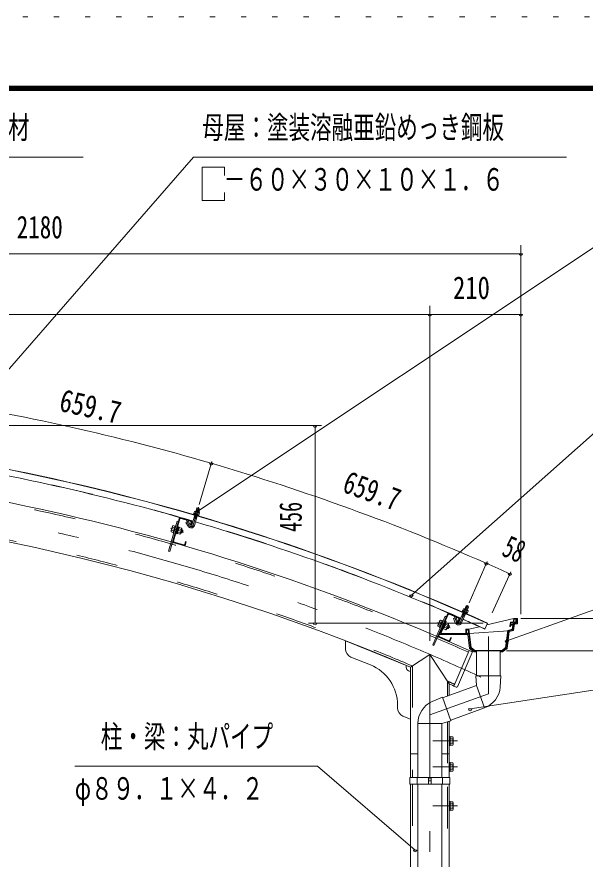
# Model space of a CAD drawing. Units: millimetres, scale not verified. Extents: x -26656 to 26658, y -10500 to 10500.
# Drawn here: x 19065 to 22343, y 5638 to 10500 of the extents above; entities that cross this region are included whole.
import ezdxf
from ezdxf.enums import TextEntityAlignment as Align

# ---------------------------------------------------------------- set-up
doc = ezdxf.new("R2010")
doc.units = ezdxf.units.MM
doc.header["$LTSCALE"] = 60
for name, pattern in [('USER2', [10, 4, -6]), ('USER3', [24, 12, -5, 2, -5]), ('USER4', [3, 0.5, -2.5])]:
    doc.linetypes.add(name, pattern=pattern)
for name, color, linetype, lineweight in [('0-6_2-02BOLD', 7, 'Continuous', 18), ('0-7_2-12HIDDEN', 3, 'USER2', 18), ('0-8_2-22CENTER', 3, 'USER3', 18), ('0-9_2-42THIN', 4, 'Continuous', 18), ('0-A_2-52DIM', 3, 'Continuous', 18), ('0-C_F-F1PAPER', 5, 'Continuous', 18), ('0-D_F-E_J_ADD', 5, 'USER4', 18)]:
    doc.layers.add(name, color=color, linetype=linetype, lineweight=lineweight)
doc.styles.add('ＭＳ ゴシック', font='')
doc.styles.get('ＭＳ ゴシック').set_extended_font_data('MS Gothic')

msp = doc.modelspace()

# ---------------------------------------------------------------- linework, layer by layer
at = {"layer": '0-6_2-02BOLD'}
for p, q in [((20085.24, 7634.26), (20084.19, 7630.66)), ((20085.24, 7634.26), (20115.23, 7625.49)), ((20091.99, 7645.31), (20115.5, 7638.43)), ((20096.46, 7642.69), (20093.31, 7631.9)), ((20096.55, 7643.98), (20102.26, 7663.53)), ((20116.66, 7659.32), (20102.26, 7663.53)), ((20110.32, 7638.63), (20107.16, 7627.85)), ((20110.94, 7639.77), (20116.66, 7659.32)), ((20117.24, 7636.61), (20114.09, 7625.82)), ((20115.5, 7638.43), (20117.24, 7636.61)), ((19989.17, 7588.8), (19939.82, 7415.7)), ((20001.52, 7602.96), (19947.51, 7413.5)), ((20005.37, 7601.86), (19968.63, 7472.99)), ((19996.86, 7586.61), (19989.17, 7588.8)), ((20010.31, 7604.61), (20067.05, 7588.43)), ((20011.41, 7608.45), (20068.15, 7592.28)), ((20053.16, 7589.02), (20040, 7581.82)), ((20065.17, 7567.1), (20053.16, 7589.02)), ((20074.36, 7568.09), (20090.51, 7623.34)), ((20084.19, 7630.66), (20114.18, 7621.89)), ((20085.33, 7630.33), (20084.21, 7626.49)), ((20084.21, 7626.49), (20111.91, 7618.38)), ((20085.34, 7605.65), (20099.73, 7601.44)), ((20088.75, 7563.89), (20104.91, 7619.13)), ((20113.04, 7622.22), (20111.91, 7618.38)), ((20115.23, 7625.49), (20114.18, 7621.89)), ((19962.64, 7554.13), (19974.19, 7550.84)), ((19962.71, 7560.73), (19965.21, 7563.15)), ((19965.21, 7563.15), (19976.76, 7559.86)), ((19977.44, 7562.25), (19965.79, 7521.38)), ((19977.44, 7562.25), (19981.29, 7561.15)), ((20001, 7553.71), (19990.31, 7516.21)), ((19990.85, 7536.33), (19997.03, 7539.77)), ((19996.67, 7556.77), (19992.82, 7557.86)), ((19996.19, 7555.08), (20001, 7553.71)), ((20012.18, 7540), (19998.23, 7543.98)), ((20014.75, 7549.03), (20000.8, 7553)), ((20018.83, 7538.75), (20013.35, 7519.52)), ((20018.83, 7538.75), (20014.02, 7540.12)), ((20015.6, 7545.65), (20014.75, 7549.03)), ((20018.83, 7538.75), (20021.41, 7534.12)), ((20052.01, 7559.89), (20040, 7581.82)), ((20069.8, 7583.49), (20065.14, 7567.14)), ((20065.14, 7567.14), (20068.99, 7566.05)), ((20073.65, 7582.39), (20068.99, 7566.05)), ((19957.49, 7536.08), (19969.04, 7532.79)), ((19965.79, 7521.38), (19969.64, 7520.28)), ((19985.5, 7517.58), (19990.31, 7516.21)), ((19995.66, 7534.96), (19989.48, 7531.52)), ((20007.04, 7521.96), (19993.08, 7525.94)), ((20013.35, 7519.52), (20008.54, 7520.89)), ((20017.98, 7522.09), (20013.35, 7519.52)), ((20017.98, 7522.09), (20021.41, 7534.12)), ((19970.29, 7464.2), (20027.02, 7448.03)), ((19971.38, 7468.05), (20028.12, 7451.87)), ((20037.72, 7470.97), (20033.07, 7454.63)), ((20041.57, 7469.88), (20036.91, 7453.53)), ((20037.72, 7470.97), (20041.57, 7469.88)), ((19939.82, 7415.7), (19947.51, 7413.5)), ((21648.01, 7080.49), (21656.2, 7099.15)), ((21669.93, 7093.12), (21656.2, 7099.15)), ((21548.51, 7052.02), (21470.6, 6871.08)), ((21552.18, 7050.44), (21499.19, 6927.36)), ((21557.44, 7052.53), (21611.63, 7029.2)), ((21559.01, 7056.2), (21613.21, 7032.87)), ((21616.25, 7008.09), (21639.38, 7060.8)), ((21629.99, 7002.07), (21653.11, 7054.77)), ((21635.14, 7068.4), (21633.53, 7064.73)), ((21633.53, 7064.73), (21659.97, 7053.13)), ((21635.55, 7072.31), (21664.17, 7059.75)), ((21647.77, 7079.22), (21643.25, 7068.93)), ((21643.67, 7082.4), (21666.1, 7072.56)), ((21660.98, 7073.42), (21656.47, 7063.13)), ((21661.57, 7056.8), (21659.97, 7053.13)), ((21661.75, 7074.46), (21669.93, 7093.12)), ((21664.17, 7059.75), (21662.66, 7056.32)), ((21667.59, 7070.52), (21663.08, 7060.23)), ((21666.1, 7072.56), (21667.59, 7070.52)), ((21504.59, 7015.13), (21492.13, 6986.2)), ((21503.67, 7008.59), (21514.7, 7003.84)), ((21540.85, 7009.59), (21510.86, 6939.93)), ((21519.39, 7014.74), (21523.07, 7013.16)), ((21541.66, 7003.25), (21526.24, 6967.43)), ((21537.76, 7006.83), (21534.09, 7008.42)), ((21535.57, 7011.86), (21540.85, 7009.59)), ((21537.07, 7005.23), (21541.66, 7003.25)), ((21554.7, 6996.84), (21541.37, 7002.57)), ((21597.93, 7031.56), (21583.95, 7026.11)), ((21593.04, 7002.82), (21583.95, 7026.11)), ((21607.01, 7008.28), (21597.93, 7031.56)), ((21613.72, 7023.94), (21607, 7008.33)), ((21607, 7008.33), (21610.67, 7006.74)), ((21617.39, 7022.36), (21610.67, 7006.74)), ((21631.97, 7043.92), (21645.71, 7037.89)), ((21930.34, 7027.43), (21774.65, 6989.93)), ((21914.4, 7002.43), (21913.07, 6992.43)), ((21927.02, 7002.43), (21914.4, 7002.43)), ((21930.72, 7005.68), (21933.18, 7024.18)), ((21946.84, 7002.43), (21946.84, 7027.43)), ((21492.13, 6986.2), (21492.54, 6982.74)), ((21492.54, 6982.74), (21503.57, 6977.99)), ((21496.25, 6991.36), (21507.28, 6986.61)), ((21521.65, 6969.41), (21526.24, 6967.43)), ((21533.95, 6985.34), (21527.38, 6982.72)), ((21529.36, 6987.31), (21535.93, 6989.93)), ((21543.57, 6970.98), (21530.24, 6976.72)), ((21550.99, 6988.22), (21537.66, 6993.96)), ((21549.52, 6967.75), (21544.92, 6969.73)), ((21557.43, 6986.12), (21549.52, 6967.75)), ((21554.44, 6969.71), (21549.52, 6967.75)), ((21557.43, 6986.12), (21552.83, 6988.1)), ((21554.44, 6969.71), (21559.39, 6981.19)), ((21555.1, 6993.38), (21554.7, 6996.84)), ((21557.43, 6986.12), (21559.39, 6981.19)), ((21654.33, 6964.93), (21670.83, 6964.93)), ((21654.33, 6964.93), (21654.33, 6939.93)), ((21657.58, 6961.68), (21667.99, 6961.68)), ((21657.58, 6943.18), (21657.58, 6961.68)), ((21670.45, 6943.18), (21667.99, 6961.68)), ((21732.59, 6979.8), (21670.83, 6964.93)), ((21670.83, 6964.93), (21684.88, 6859.18)), ((21779.18, 6999.94), (21763.72, 6965.78)), ((21930.16, 6957.79), (21905.07, 6951.07)), ((21911.65, 6981.68), (21908.37, 6981.68)), ((21912.64, 6989.18), (21911.65, 6981.68)), ((21925.25, 6989.18), (21912.64, 6989.18)), ((21935.33, 6996.68), (21930.16, 6957.79)), ((21952.58, 6996.68), (21935.33, 6996.68)), ((21499.7, 6918.43), (21553.89, 6895.1)), ((21501.28, 6922.1), (21555.47, 6898.77)), ((21665.84, 6934.18), (21502.13, 6934.18)), ((21670.88, 6939.93), (21510.86, 6939.93)), ((21567.45, 6916.48), (21560.73, 6900.86)), ((21571.12, 6914.89), (21564.4, 6899.28)), ((21567.45, 6916.48), (21571.12, 6914.89)), ((21670.45, 6943.18), (21657.58, 6943.18)), ((21670.88, 6939.93), (21681.84, 6857.43)), ((21905.07, 6951.07), (21892.22, 6854.34)), ((20960.46, 6897.98), (21335.46, 6746.38)), ((20960.46, 6897.98), (20960.46, 6850.8)), ((21681.84, 6857.43), (21704.33, 6839.93)), ((21684.88, 6859.18), (21705.45, 6843.18)), ((21446.84, 6819.93), (21335.46, 6746.38)), ((21558.21, 6649.48), (21446.84, 6819.93)), ((21674.39, 6842.73), (21585.44, 6636.06)), ((21690.78, 6830.23), (21605.79, 6632.74)), ((21674.39, 6842.73), (21688.16, 6836.8)), ((21715.59, 6834.18), (21702.36, 6834.18)), ((21715.59, 6839.93), (21715.59, 6695.88)), ((21853.09, 6839.93), (21853.09, 6695.88)), ((21866.31, 6834.18), (21853.09, 6834.18)), ((21892.22, 6854.34), (21866.31, 6834.18)), ((20991.72, 6804.45), (21104.16, 6758.99)), ((21335.46, 6746.38), (21335.46, 6109.93)), ((21856.84, 6695.88), (21711.83, 6695.88)), ((21711.84, 6695.88), (21715.59, 6640.88)), ((21852.44, 6631.39), (21856.84, 6695.88)), ((21715.59, 6640.88), (21520.24, 6569.78)), ((21558.21, 6649.48), (21558.21, 6583.6)), ((21585.44, 6636.06), (21599.22, 6630.13)), ((21715.59, 6640.87), (21762.61, 6511.67)), ((21459.86, 6547.11), (21518.96, 6573.31)), ((21518.96, 6573.3), (21568.56, 6437.04)), ((21260.46, 6527.21), (21260.46, 6510.41)), ((21761.91, 6511.41), (21567.27, 6440.57)), ((21291.72, 6464.06), (21335.46, 6446.38)), ((21515.58, 6421.76), (21378.09, 6421.75)), ((21378.09, 6421.01), (21378.09, 6109.93)), ((21568.55, 6437.05), (21515.59, 6421.76)), ((21515.59, 6421.76), (21515.59, 6109.93)), ((21558.21, 6434.06), (21558.21, 6109.93)), ((21563.21, 6346.18), (21558.21, 6346.18)), ((21563.21, 6346.18), (21563.21, 6293.68)), ((21578.45, 6344.47), (21563.21, 6344.47)), ((21578.45, 6332.2), (21563.21, 6332.2)), ((21580.71, 6340.56), (21578.45, 6344.47)), ((21563.21, 6293.68), (21558.21, 6293.68)), ((21578.45, 6307.66), (21563.21, 6307.66)), ((21335.46, 6244.93), (21378.09, 6244.93)), ((21515.59, 6244.93), (21558.21, 6244.93)), ((21578.45, 6194.47), (21563.21, 6194.47)), ((21578.45, 6182.2), (21563.21, 6182.2)), ((21580.71, 6190.55), (21578.45, 6194.47)), ((21580.71, 6149.3), (21580.71, 6190.55)), ((21563.21, 6143.68), (21558.21, 6143.68)), ((21578.45, 6157.66), (21563.21, 6157.66)), ((21331.47, 6109.93), (21562.21, 6109.93)), ((21374.09, 6109.93), (21374.09, 6069.93)), ((21439.21, 6109.93), (21439.21, 6069.93)), ((21439.21, 6089.93), (21454.46, 6089.93)), ((21454.46, 6109.93), (21454.46, 6069.93)), ((21519.59, 6109.93), (21519.59, 6069.93)), ((21562.21, 6109.93), (21562.21, 6069.93)), ((21335.46, 6069.93), (21335.46, 1614.93)), ((21378.09, 6069.93), (21378.09, 1614.93)), ((21515.59, 6069.93), (21515.59, 1614.93)), ((21558.21, 1614.93), (21558.21, 6069.93)), ((21563.21, 5971.18), (21558.21, 5971.18)), ((21563.21, 5918.68), (21563.21, 5971.18)), ((21578.45, 5957.2), (21563.21, 5957.2)), ((21578.45, 5932.66), (21563.21, 5932.66)), ((21563.21, 5918.68), (21558.21, 5918.68)), ((21578.45, 5920.39), (21563.21, 5920.39)), ((21580.71, 5924.3), (21578.45, 5920.39))]:
    msp.add_line(p, q, dxfattribs=at)
for points in [[(20091.99, 7645.31), (20089.54, 7644.71), (20086.38, 7633.93)], [(20116.66, 7659.32), (20114.96, 7662.42), (20105.36, 7665.23), (20102.26, 7663.53)], [(19962.71, 7560.73), (19954.07, 7530.44), (19954.92, 7527.06), (19966.47, 7523.77)], [(19996.67, 7556.77), (19985.02, 7515.89), (19981.17, 7516.99)], [(20015.6, 7545.65), (20006.97, 7515.36), (20004.46, 7512.94), (19990.51, 7516.91)], [(21669.93, 7093.12), (21668.65, 7096.41), (21659.49, 7100.43), (21656.2, 7099.15)], [(21635.55, 7072.31), (21634.04, 7068.87), (21662.66, 7056.32)], [(21643.67, 7082.4), (21641.16, 7082.12), (21636.64, 7071.83)], [(21541.78, 7036.4), (21534.43, 7039.57), (21463.25, 6874.24), (21470.6, 6871.08)], [(21519.39, 7014.74), (21502.58, 6975.71), (21506.26, 6974.12)], [(21504.59, 7015.13), (21507.38, 7017.21), (21518.41, 7012.46)], [(21537.76, 7006.83), (21520.95, 6967.8), (21517.28, 6969.38)], [(21946.84, 7002.43), (21930.29, 7002.43), (21924.97, 6962.35), (21899.88, 6955.63)], [(21952.58, 6996.68), (21952.58, 7027.43), (21930.34, 7027.43), (21927.45, 7005.68), (21911.56, 7005.68), (21908.37, 6981.68)], [(21927.01, 7002.43), (21925.69, 6992.43), (21913.07, 6992.43)], [(21930.72, 7005.68), (21943.59, 7005.68), (21943.59, 7024.18), (21933.18, 7024.18)], [(21555.1, 6993.38), (21542.65, 6964.45), (21539.86, 6962.37), (21526.53, 6968.1)], [(21670.88, 6939.93), (21899.88, 6955.63), (21886.83, 6857.43), (21864.34, 6839.93), (21704.33, 6839.93)], [(21925.25, 6989.18), (21922.03, 6964.93), (21896.94, 6958.21), (21883.79, 6859.18), (21863.22, 6843.18), (21705.45, 6843.18)], [(21665.84, 6934.18), (21676.45, 6854.34), (21702.36, 6834.18)], [(21580.71, 6340.56), (21580.71, 6299.3), (21578.45, 6295.39), (21563.21, 6295.39)], [(21563.21, 6143.68), (21563.21, 6196.18), (21558.21, 6196.18)], [(21580.71, 6149.3), (21578.45, 6145.39), (21563.21, 6145.39)], [(21331.47, 6109.93), (21331.47, 6069.93), (21562.21, 6069.93)], [(21580.71, 5924.3), (21580.71, 5965.56), (21578.45, 5969.47), (21563.21, 5969.47)]]:
    msp.add_lwpolyline(points, dxfattribs=at)
for centre, radius, start, end in [((16505.19, -4661.8), 12797.62, 65.66528, 89.30167), ((16505.19, -4661.8), 12798.88, 65.66528, 89.30167), ((16505.19, -4661.8), 12611.38, 65.80466, 88.854), ((16505.19, -4661.8), 12761.37, 73.73062, 81.04594), ((16505.19, -4661.8), 12388.63, 67.05199, 88.16655), ((20091.73, 7639.35), 5.79, 35.1655, 73.69695), ((20097.77, 7621.45), 21.27, 53.86781, 93.52827), ((20112.51, 7633.28), 5.79, 73.69695, 112.24318), ((20009.22, 7600.76), 8, 74.08865, 164.08865), ((20009.22, 7600.76), 4, 74.08865, 164.08865), ((20065.95, 7584.59), 4, 344.08865, 74.08865), ((20065.95, 7584.59), 8, 344.08865, 74.08865), ((19983.54, 7538.41), 26.15, 143.06325, 185.11406), ((19969.16, 7557.14), 7.19, 164.08865, 204.81548), ((19986.13, 7537.67), 26.15, 323.06325, 5.11406), ((20008.23, 7546.01), 7.19, 303.36183, 344.08865), ((20069.55, 7569.49), 20, 208.69695, 343.72301), ((20069.55, 7569.49), 5, 208.69695, 343.74908), ((16505.19, -4661.8), 12761.37, 66.34795, 73.66327), ((19961.45, 7530.08), 7.19, 123.36183, 164.08865), ((20000.51, 7518.94), 7.19, 344.08865, 24.81548), ((19972.48, 7471.9), 8, 164.08865, 254.08865), ((19972.48, 7471.9), 4, 164.08865, 254.08865), ((20029.22, 7455.72), 8, 254.08865, 344.08865), ((20029.22, 7455.72), 4, 254.08865, 344.08865), ((21555.85, 7048.85), 8, 66.70598, 156.70598), ((21555.85, 7048.85), 4, 66.70598, 156.70598), ((21642.64, 7076.52), 5.79, 27.78282, 66.31427), ((21646.33, 7057.99), 21.27, 46.48515, 86.1456), ((21662.47, 7067.83), 5.79, 66.31427, 104.8605), ((21522.38, 6990.32), 26.15, 135.68057, 177.73138), ((21510.53, 7010.74), 7.19, 156.70598, 197.4328), ((21611.67, 7010.09), 20, 201.31427, 336.34033), ((21611.67, 7010.09), 5, 201.31427, 336.36641), ((21610.04, 7025.52), 4, 336.70598, 66.70598), ((21610.04, 7025.52), 8, 336.70598, 66.70598), ((16505.19, -4661.8), 12761.37, 65.66528, 66.28061), ((21499.4, 6984.89), 7.19, 115.97916, 156.70598), ((21536.71, 6968.83), 7.19, 336.70598, 17.4328), ((21524.86, 6989.25), 26.15, 315.68057, 357.73138), ((21547.84, 6994.68), 7.19, 295.97916, 336.70598), ((21502.86, 6925.78), 8, 156.70598, 246.70598), ((21502.86, 6925.78), 4, 156.70598, 246.70598), ((21557.05, 6902.44), 8, 246.70598, 336.70598), ((21557.05, 6902.44), 4, 246.70598, 336.70598), ((21010.46, 6850.8), 50, 180, 247.98738), ((21686.19, 6832.21), 5, 336.71333, 66.71333), ((21010.46, 6527.21), 250, 0, 67.98738), ((21335.46, 6746.38), 25, 157.98738, 270), ((16505.19, -4661.8), 12388.63, 65.78831, 65.92853), ((21601.19, 6634.72), 5, 246.71333, 336.71333), ((21715.26, 6640.76), 137.5, 289.83269, 356.09424), ((21515.59, 6421.41), 137.5, 113.90668, 180.16823), ((21310.46, 6510.41), 50, 180, 247.98738), ((21571.25, 6338.34), 9.46, 319.57169, 0), ((21546.26, 6319.93), 34.45, 339.1357, 20.8643), ((21571.25, 6301.53), 9.46, 0, 40.43115), ((21571.25, 6188.33), 9.46, 319.56883, 0), ((21546.26, 6169.93), 34.45, 339.13568, 20.86429), ((21571.25, 6151.52), 9.46, 0, 40.4283), ((21571.25, 5963.33), 9.46, 319.56883, 0), ((21546.26, 5944.93), 34.45, 339.13568, 20.86429), ((21571.25, 5926.53), 9.46, 0, 40.4283)]:
    msp.add_arc(centre, radius, start, end, dxfattribs=at)
at = {"layer": '0-7_2-12HIDDEN'}
for p, q in [((21345.96, 6753.33), (21345.96, 6109.93)), ((21547.71, 6665.66), (21547.71, 6579.77)), ((21547.71, 6431.03), (21547.71, 6109.93)), ((21345.96, 6069.93), (21345.96, 1614.93)), ((21547.71, 1614.93), (21547.71, 6069.93))]:
    msp.add_line(p, q, dxfattribs=at)
for radius, start, end in [(12600.87, 65.80389, 88.854), (12762.62, 73.73062, 81.04594), (12399.12, 67.01985, 88.21622), (12762.62, 66.34795, 73.66328), (12762.62, 65.66528, 66.28061), (12399.12, 65.78909, 66.00333)]:
    msp.add_arc((16505.19, -4661.8), radius, start, end, dxfattribs=at)
at = {"layer": '0-8_2-22CENTER'}
for p, q in [((20112.09, 7670.43), (20081.55, 7565.99)), ((20042.98, 7592), (20058.59, 7563.49)), ((20026.91, 7526.05), (19951.18, 7547.64)), ((21666.83, 7104.72), (21623.12, 7005.07)), ((21491.47, 7003.63), (21563.8, 6972.49)), ((21588.21, 7035.83), (21600.03, 7005.55)), ((21446.84, 6819.93), (21446.84, -930.07)), ((21605.71, 6319.93), (21463.21, 6319.93)), ((21605.71, 6169.93), (21463.21, 6169.93)), ((21605.71, 5944.93), (21463.21, 5944.93))]:
    msp.add_line(p, q, dxfattribs=at)
msp.add_lwpolyline([(21784.34, 6922.98), (21784.34, 6592.74), (21446.84, 6469.9)], dxfattribs=at)
for centre, radius, start, end in [((16505.19, -4661.8), 12500, 65.24121, 90), ((20069.55, 7569.49), 12.5, 208.69695, 343.69695), ((21611.67, 7010.09), 12.5, 201.31427, 336.31427)]:
    msp.add_arc(centre, radius, start, end, dxfattribs=at)
at = {"layer": '0-9_2-42THIN'}
for p, q in [((20098.47, 7643.42), (20104.75, 7664.89)), ((20109.02, 7640.33), (20115.31, 7661.8)), ((20084.36, 7602.33), (20087.25, 7605.09)), ((20087.25, 7605.09), (20092.43, 7622.78)), ((20097.82, 7602), (20102.99, 7619.69)), ((20098.76, 7598.11), (20097.82, 7602)), ((20013.34, 7537.72), (20020.55, 7535.66)), ((20009.23, 7523.29), (20016.44, 7521.23)), ((21649.85, 7079.69), (21658.83, 7100.17)), ((21643.88, 7038.7), (21651.28, 7055.58)), ((21659.92, 7075.27), (21668.91, 7095.76)), ((21644.32, 7034.72), (21643.88, 7038.7)), ((21545.91, 6972.02), (21552.8, 6969.06)), ((21551.84, 6985.8), (21558.73, 6982.83))]:
    msp.add_line(p, q, dxfattribs=at)
msp.add_lwpolyline([(21630.58, 7040.75), (21633.8, 7043.12), (21641.21, 7059.99)], dxfattribs=at)
at = {"layer": '0-A_2-52DIM'}
for p, q in [((19446.84, 9689.93), (17596.84, 9689.93)), ((20084.18, 9689.93), (18449.54, 7814.39)), ((22234.18, 9689.93), (20084.18, 9689.93)), ((20134.18, 9439.93), (20134.18, 9631.37)), ((20134.18, 9631.37), (20262.96, 9631.37)), ((20262.96, 9631.37), (20262.96, 9584.56)), ((22496.84, 9239.93), (20107.81, 7645.67)), ((21971.84, 7052.43), (21971.84, 9182.46)), ((21971.84, 9132.46), (16521.84, 9132.46)), ((21981.84, 9132.46), (21961.84, 9132.46)), ((21446.84, 6898.52), (21446.84, 8832.46)), ((16521.84, 8782.47), (21971.84, 8782.47)), ((21456.84, 8782.47), (21436.84, 8782.47)), ((21981.84, 8782.47), (21961.84, 8782.47)), ((22496.84, 8189.93), (21340.16, 7162.5)), ((16642.59, 8140.12), (20822.18, 8140.12)), ((20794.68, 8140.12), (20774.68, 8140.12)), ((20784.68, 6999.94), (20784.68, 8140.12)), ((20189.24, 7934.18), (20116.21, 7684.49)), ((20195.93, 7922.88), (20175.93, 7922.88)), ((20117.81, 7645.67), (20097.81, 7645.67)), ((23546.84, 7489.93), (21890.56, 6898.16)), ((21672.72, 7118.14), (21777.23, 7356.38)), ((21782.5, 7345.59), (21762.5, 7345.59)), ((21913.02, 7295.89), (21805.82, 7058.85)), ((21918.16, 7285.16), (21898.16, 7285.16)), ((21350.16, 7162.5), (21330.16, 7162.5)), ((21971.84, 7027.43), (23184.34, 7027.43)), ((21754.17, 6999.94), (20747.18, 6999.94)), ((20794.68, 6999.94), (20774.68, 6999.94)), ((21900.56, 6898.16), (21880.56, 6898.16)), ((21889.34, 6839.93), (23184.34, 6839.93)), ((23546.84, 6789.94), (21679.03, 6504.64)), ((21689.03, 6504.64), (21669.03, 6504.64)), ((21372.16, 5690.61), (21352.16, 5690.61))]:
    msp.add_line(p, q, dxfattribs=at)
for points in [[(20134.18, 9439.93), (20262.96, 9439.93), (20262.96, 9486.76)], [(19398.7, 6174), (20798.69, 6174), (21362.16, 5690.61)]]:
    msp.add_lwpolyline(points, dxfattribs=at)
for centre, radius, start, end in [((21971.84, 9132.46), 10, 180, 0), ((21446.84, 8782.47), 10, 180, 0), ((21971.84, 8782.47), 10, 180, 0), ((16505.17, -4661.88), 13111.99, 73.69698, 81.07959), ((20784.68, 8140.12), 10, 180, 0), ((20185.93, 7922.88), 10, 180, 0), ((16505.2, -4661.77), 13111.87, 66.31429, 73.69698), ((20107.81, 7645.67), 10, 180, 0), ((21772.5, 7345.59), 10, 180, 0), ((16504.51, -4663.35), 13113.59, 65.66539, 66.31429), ((21908.16, 7285.16), 10, 180, 0), ((21340.16, 7162.5), 10, 180, 0), ((20784.68, 6999.94), 10, 180, 0), ((21890.56, 6898.16), 10, 180, 0), ((21679.03, 6504.64), 10, 180, 0), ((21362.16, 5690.61), 10, 180, 0)]:
    msp.add_arc(centre, radius, start, end, dxfattribs=at)
at = {"layer": '0-C_F-F1PAPER'}
for p, q in [((-2541.75, 10100), (26158.25, 10100)), ((-2539.25, 10097.5), (26155.75, 10097.5)), ((-2536.75, 10095), (26153.25, 10095)), ((-2534.25, 10092.5), (26150.75, 10092.5)), ((-2531.75, 10090), (26148.25, 10090)), ((-2529.25, 10087.5), (26145.75, 10087.5)), ((-2526.75, 10085), (26143.25, 10085)), ((-2524.25, 10082.5), (26140.75, 10082.5)), ((-2521.75, 10080), (26138.25, 10080)), ((-2519.25, 10077.5), (26135.75, 10077.5)), ((-2516.75, 10075), (26133.25, 10075))]:
    msp.add_line(p, q, dxfattribs=at)
at = {"layer": '0-D_F-E_J_ADD'}
msp.add_line((-3041.75, 10500), (26658.25, 10500), dxfattribs=at)

# ---------------------------------------------------------------- texts
at = {"layer": '0-A_2-52DIM', "color": 7, "style": 'ＭＳ ゴシック'}
for s, width, p in [('側化粧：アルミニウム形材', 0.7, (17646.84, 9757.7)), ('母屋：塗装溶融亜鉛めっき鋼板', 0.7, (20134.18, 9757.7)), ('\u3000－６０×３０×１０×１．６', 0.7, (20134.18, 9457.7)), ('2180', 0.75, (19063.8, 9182.46)), ('210', 0.8, (21580.43, 8832.46)), ('柱・梁：丸パイプ', 0.7, (19548.69, 6241.77)), ('φ８９．１×４．２', 0.7, (19398.7, 5941.77))]:
    msp.add_text(s, height=130.2, dxfattribs=dict(at, width=width)).set_placement(p, align=Align.BOTTOM_LEFT)
for s, rotation, width, p in [('659.7', 347.388, 0.8, (19294.06, 8188.73)), ('659.7', 340.006, 0.75, (20922.18, 7723.84)), ('456', 90, 0.65, (20747.18, 7526.95)), ('58', 335.989, 0.65, (21838.82, 7357.33))]:
    msp.add_text(s, height=130.2, rotation=rotation, dxfattribs=dict(at, width=width)).set_placement(p, align=Align.BOTTOM_LEFT)

doc.saveas('drawing.dxf')
